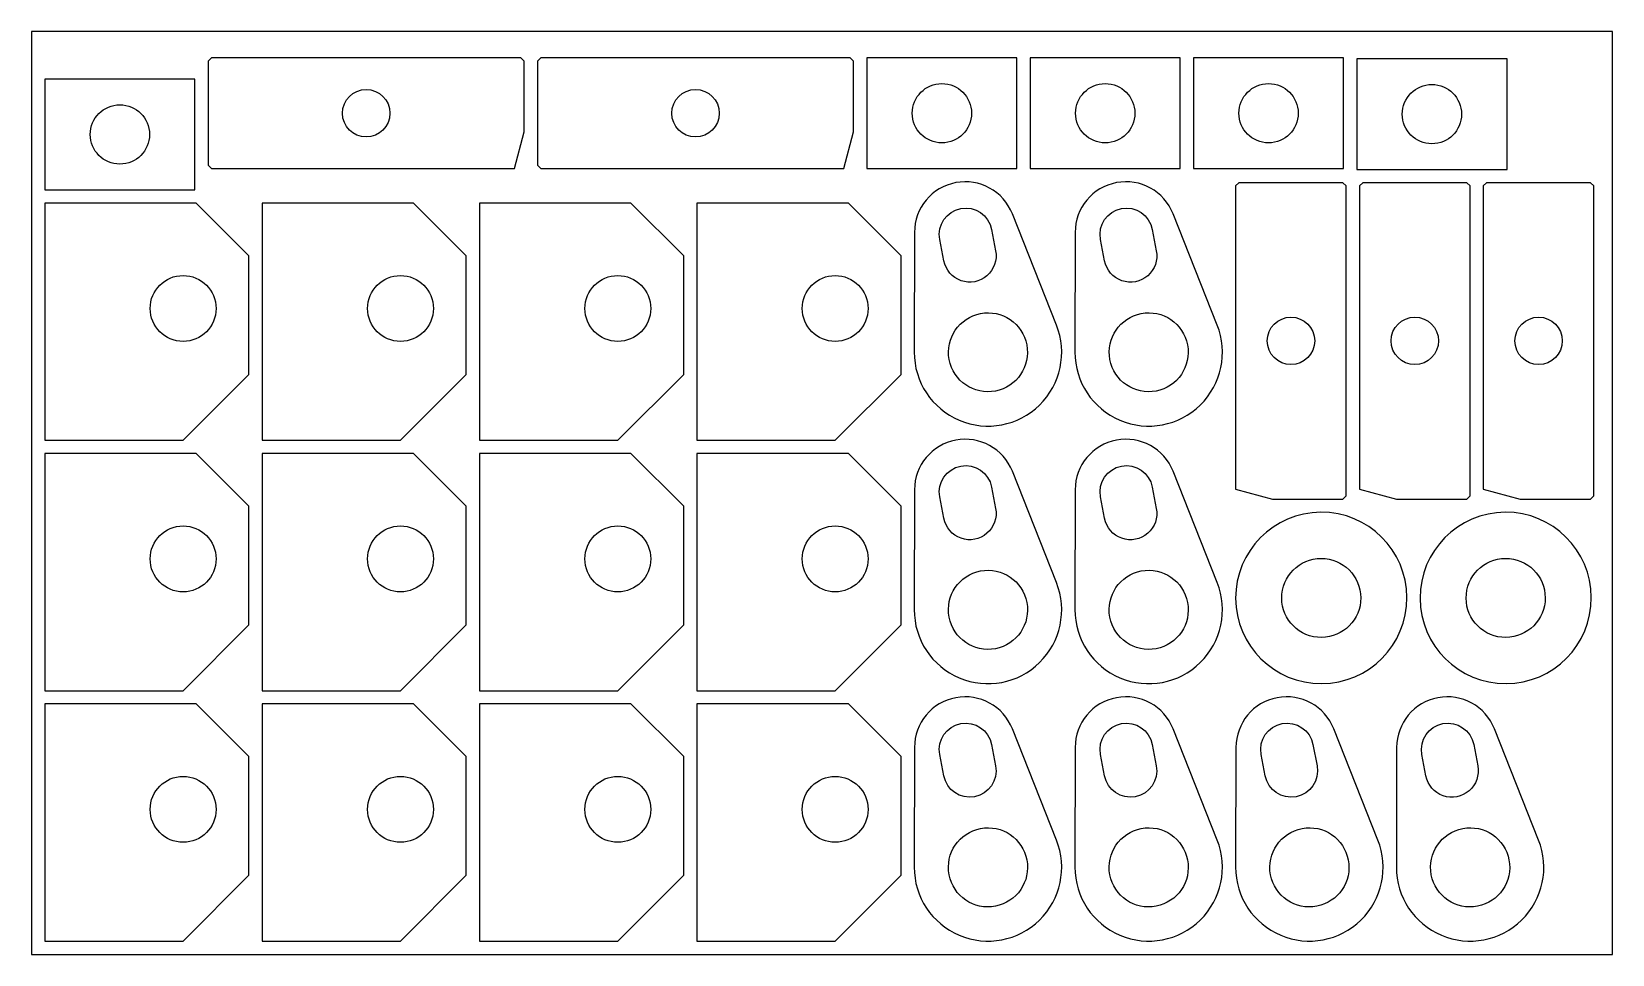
# Model space of a CAD drawing. Header units: metres. Extents: x 0 to 1200, y 0 to 700.
import ezdxf

# ---------------------------------------------------------------- set-up
doc = ezdxf.new("R2010")
doc.units = ezdxf.units.M

msp = doc.modelspace()

# ---------------------------------------------------------------- linework, layer by layer
for points in [[(0, 0), (1200, 0), (1200, 700), (0, 700)], [(136.5, 596.1), (366.5, 596.1), (374, 624.1), (374, 677.6), (371.5, 680.1), (136.5, 680.1), (134, 677.6), (134, 598.6)], [(386.5, 596.1), (616.5, 596.1), (624, 624.1), (624, 677.6), (621.5, 680.1), (386.5, 680.1), (384, 677.6), (384, 598.6)], [(634, 680.1), (634, 596.1), (748, 596.1), (748, 680.1)], [(758, 680.1), (758, 596.1), (872, 596.1), (872, 680.1)], [(882, 680.1), (882, 596.1), (996, 596.1), (996, 680.1)], [(1006, 679.4), (1006, 595.4), (1120, 595.4), (1120, 679.4)], [(10, 664), (10, 580), (124, 580), (124, 664)], [(914, 582.9), (914, 352.9), (942, 345.4), (995.5, 345.4), (998, 347.9), (998, 582.9), (995.5, 585.4), (916.5, 585.4)], [(1008, 582.9), (1008, 352.9), (1036, 345.4), (1089.5, 345.4), (1092, 347.9), (1092, 582.9), (1089.5, 585.4), (1010.5, 585.4)], [(1102, 582.9), (1102, 352.9), (1130, 345.4), (1183.5, 345.4), (1186, 347.9), (1186, 582.9), (1183.5, 585.4), (1104.5, 585.4)], [(165, 530), (125, 570), (10, 570), (10, 390), (115, 390), (165, 440)], [(330, 530), (290, 570), (175, 570), (175, 390), (280, 390), (330, 440)], [(495, 530), (455, 570), (340, 570), (340, 390), (445, 390), (495, 440)], [(660, 530), (620, 570), (505, 570), (505, 390), (610, 390), (660, 440)], [(165, 340), (125, 380), (10, 380), (10, 200), (115, 200), (165, 250)], [(330, 340), (290, 380), (175, 380), (175, 200), (280, 200), (330, 250)], [(495, 340), (455, 380), (340, 380), (340, 200), (445, 200), (495, 250)], [(660, 340), (620, 380), (505, 380), (505, 200), (610, 200), (660, 250)], [(165, 150), (125, 190), (10, 190), (10, 10), (115, 10), (165, 60)], [(330, 150), (290, 190), (175, 190), (175, 10), (280, 10), (330, 60)], [(495, 150), (455, 190), (340, 190), (340, 10), (445, 10), (495, 60)], [(660, 150), (620, 190), (505, 190), (505, 10), (610, 10), (660, 60)]]:
    msp.add_lwpolyline(points, close=True)
for points in [[(691, 660.6, -1), (691, 615.6, -1)], [(815, 660.6, -1), (815, 615.6, -1)], [(939, 660.6, -1), (939, 615.6, -1)], [(236, 638.1, -1), (272, 638.1, -1)], [(486, 638.1, -1), (522, 638.1, -1)], [(1063, 659.9, -1), (1063, 614.9, -1)], [(67, 644.5, -1), (67, 599.5, -1)], [(670, 456.9, 1.21106), (778, 477.4), (744.5, 561.8, 0.825723), (670.2, 547.7)], [(792, 456.9, 1.21106), (900, 477.4), (866.5, 561.8, 0.825723), (792.2, 547.7)], [(728.7, 549.9), (731.8, 533.7, -1), (692.5, 526.2), (689.4, 542.4, -1)], [(850.7, 549.9), (853.8, 533.7, -1), (814.5, 526.2), (811.4, 542.4, -1)], [(115, 515, -1), (115, 465, -1)], [(280, 515, -1), (280, 465, -1)], [(445, 515, -1), (445, 465, -1)], [(610, 515, -1), (610, 465, -1)], [(720.4, 486.2, -1), (731.6, 427.3, -1)], [(842.4, 486.2, -1), (853.6, 427.3, -1)], [(956, 483.4, -1), (956, 447.4, -1)], [(1050, 483.4, -1), (1050, 447.4, -1)], [(1144, 483.4, -1), (1144, 447.4, -1)], [(670, 261.5, 1.21106), (778, 282), (744.5, 366.5, 0.825723), (670.2, 352.4)], [(792, 261.5, 1.21106), (900, 282), (866.5, 366.5, 0.825723), (792.2, 352.4)], [(728.7, 354.5), (731.8, 338.3, -1), (692.5, 330.8), (689.4, 347, -1)], [(850.7, 354.5), (853.8, 338.3, -1), (814.5, 330.8), (811.4, 347, -1)], [(115, 325, -1), (115, 275, -1)], [(280, 325, -1), (280, 275, -1)], [(445, 325, -1), (445, 275, -1)], [(610, 325, -1), (610, 275, -1)], [(978.7, 335.4, 1), (979.3, 205.4, 1)], [(1118.7, 335.4, 1), (1119.3, 205.4, 1)], [(978.9, 300.4, -1), (979.1, 240.4, -1)], [(1118.9, 300.4, -1), (1119.1, 240.4, -1)], [(720.4, 290.9, -1), (731.6, 231.9, -1)], [(842.4, 290.9, -1), (853.6, 231.9, -1)], [(670, 66.2, 1.21106), (778, 86.7), (744.5, 171.1, 0.825723), (670.2, 157)], [(792, 66.2, 1.21106), (900, 86.7), (866.5, 171.1, 0.825723), (792.2, 157)], [(914, 66.2, 1.21106), (1022, 86.7), (988.5, 171.1, 0.825723), (914.2, 157)], [(1036, 66.2, 1.21106), (1144, 86.7), (1110.5, 171.1, 0.825723), (1036.2, 157)], [(728.7, 159.1), (731.8, 142.9, -1), (692.5, 135.5), (689.4, 151.7, -1)], [(850.7, 159.1), (853.8, 142.9, -1), (814.5, 135.5), (811.4, 151.7, -1)], [(972.7, 159.1), (975.8, 142.9, -1), (936.5, 135.5), (933.4, 151.7, -1)], [(1094.7, 159.1), (1097.8, 142.9, -1), (1058.5, 135.5), (1055.4, 151.7, -1)], [(115, 135, -1), (115, 85, -1)], [(280, 135, -1), (280, 85, -1)], [(445, 135, -1), (445, 85, -1)], [(610, 135, -1), (610, 85, -1)], [(720.4, 95.5, -1), (731.6, 36.5, -1)], [(842.4, 95.5, -1), (853.6, 36.5, -1)], [(964.4, 95.5, -1), (975.6, 36.5, -1)], [(1086.4, 95.5, -1), (1097.6, 36.5, -1)]]:
    msp.add_lwpolyline(points, format="xyb", close=True)

doc.saveas('drawing.dxf')
